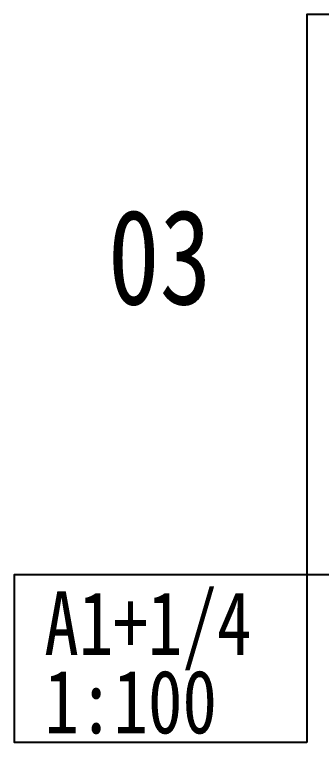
# Model space of a CAD drawing. Extents: x 1247970 to 1725648, y 860327 to 1277876.
# Drawn here: x 1247970 to 1280526, y 1017302 to 1094510 of the extents above; entities that cross this region are included whole.
import ezdxf

# ---------------------------------------------------------------- set-up
doc = ezdxf.new("R2010")
doc.units = 0
doc.header["$LTSCALE"] = 1000
doc.header["$MEASUREMENT"] = 0
doc.layers.add('text', color=254, linetype='Continuous')
doc.layers.add('图框', color=140, linetype='Continuous')
doc.styles.add('黑体', font='simhei.ttf')

msp = doc.modelspace()

# ---------------------------------------------------------------- linework, layer by layer
at = {"layer": 'text', "color": 2}
msp.add_lwpolyline([(1278969.8, 1017302), (1247969.8, 1017302), (1247969.8, 1035110.3), (1278969.8, 1035110.3)], close=True, dxfattribs=at)
at = {"layer": '图框'}
msp.add_lwpolyline([(1278969.8, 1035110.3), (1384069.8, 1035110.3), (1384069.8, 1094510.3), (1278969.8, 1094510.3)], close=True, dxfattribs=at)

# ---------------------------------------------------------------- texts
at = {"layer": 'text', "color": 1, "style": '黑体', "width": 0.8}
msp.add_text('03', height=10094.18, dxfattribs=at).set_placement((1257868, 1063757.2))
at = {"layer": 'text', "color": 2, "style": '黑体', "width": 0.8}
for s, p in [('A1+1/4', (1251123, 1026584.7)), ('1:100', (1251132.9, 1018258.6))]:
    msp.add_text(s, height=6729.45, dxfattribs=at).set_placement(p)

doc.saveas('drawing.dxf')
